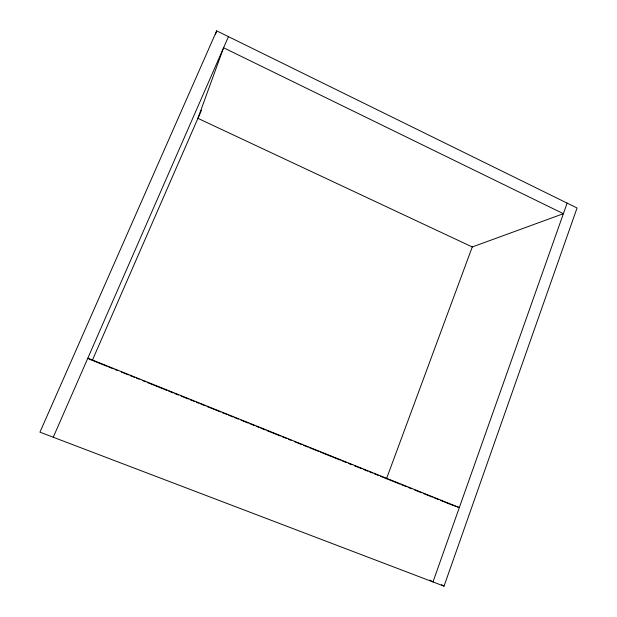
<?xml version="1.0" encoding="UTF-8"?>
<svg xmlns="http://www.w3.org/2000/svg" width="617" height="617" viewBox="0 0 617 617"><rect width="100%" height="100%" fill="white"/><g stroke="black" fill="none" stroke-linecap="round" stroke-linejoin="round"><path stroke-width="0.93" d="M215.472 34.513L216.667 30.85L577.057 207.991L444.032 586.15L39.943 432.17L216.667 30.85M567.139 203.116L432.987 581.939L429.879 580.065M386.504 478.738L472.421 246.545M92.326 360.382L201.45 110.258M53.247 437.245L228.452 36.642M451.058 504.644L459.333 507.544L87.845 358.145L88.2 358.747M89.095 359.109L91.771 360.189M93.56 360.906L106.965 366.297M108.754 367.015L113.227 368.812M115.009 369.529L117.693 370.609M121.271 372.043L128.421 374.92M130.202 375.637L134.676 377.434M136.465 378.152L139.141 379.231M142.72 380.666L145.396 381.746M147.185 382.463L166.852 390.368M168.634 391.093L173.107 392.89M174.896 393.607L178.467 395.042M181.151 396.122L188.301 398.998M190.09 399.716L194.556 401.513M196.345 402.23L199.021 403.31M200.81 404.027L205.284 405.824M207.065 406.541L220.477 411.932M222.259 412.65L226.732 414.447M228.521 415.164L232.987 416.961M234.776 417.678L238.347 419.12M241.031 420.2L248.181 423.069M249.97 423.786L254.435 425.583M256.225 426.308L258.909 427.38M260.69 428.105L265.163 429.902M266.945 430.62L280.357 436.011M282.139 436.728L286.612 438.525M288.401 439.242L291.077 440.322M294.656 441.757L301.806 444.633M303.595 445.351L308.06 447.148M309.85 447.865L318.788 451.459M320.57 452.176L340.237 460.081M342.026 460.799L346.492 462.596M348.281 463.321L351.852 464.755M354.536 465.835L361.685 468.704M363.475 469.429L367.94 471.226M369.73 471.943L372.413 473.015M374.195 473.74L378.668 475.537M380.458 476.255L400.117 484.16M401.906 484.877L406.372 486.674M408.161 487.391L411.74 488.826M414.416 489.906L421.565 492.782M423.355 493.5L432.293 497.094M434.083 497.811L438.548 499.608M440.337 500.325L450.171 504.282M441.571 584.685L444.032 586.15M223.593 47.756L197.926 118.348L472.267 246.97L563.39 213.69L223.593 47.756"/></g></svg>
